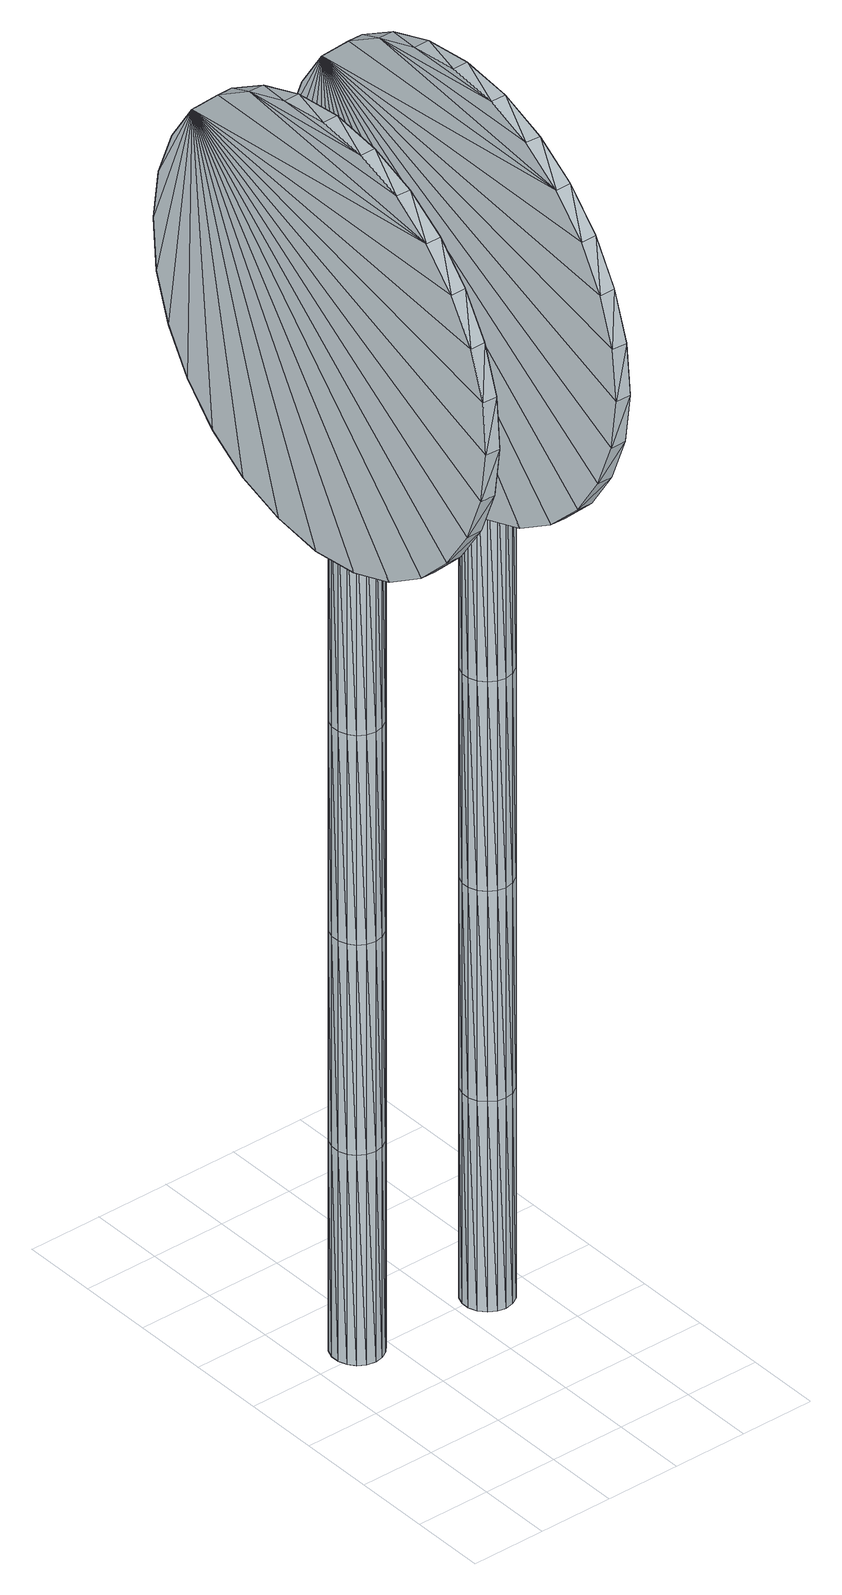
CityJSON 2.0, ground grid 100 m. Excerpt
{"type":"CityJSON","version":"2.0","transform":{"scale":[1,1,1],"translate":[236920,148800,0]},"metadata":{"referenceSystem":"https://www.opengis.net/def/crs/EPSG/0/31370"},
"CityObjects":{
"object1":{"type":"GenericCityObject","attributes":{"cluster":51,"mean_distance_to_centroid":0.218,"new_centroid_x":236875.49,"new_centroid_y":149190.88,"mean_distance_to_camera":5.86,"H1":0,"H2":0,"Z_final":108.01,"cluster2":-1,"proj_x":236877.33,"proj_y":149187.53,"id_line":38713,"bearing_l":241.22,"distance":3.82,"orientation":"right","G_obj":241.22},"geometry":[{"type":"MultiSurface","lod":"2","boundaries":[[[0,1,2]],[[2,1,3]],[[3,1,4]],[[4,1,5]],[[5,1,6]],[[1,7,6]],[[1,8,7]],[[1,9,8]],[[1,10,9]],[[1,11,10]],[[1,12,11]],[[1,13,12]],[[1,14,13]],[[15,14,1]],[[16,15,1]],[[17,16,1]],[[18,17,1]],[[0,18,1]],[[19,20,0]],[[19,0,2]],[[21,19,2]],[[21,2,3]],[[21,3,22]],[[22,3,4]],[[22,4,23]],[[23,4,5]],[[23,5,24]],[[24,5,6]],[[24,6,25]],[[25,6,7]],[[25,7,26]],[[26,7,8]],[[26,8,27]],[[8,9,27]],[[27,9,28]],[[9,10,28]],[[10,29,28]],[[10,11,29]],[[11,30,29]],[[11,12,30]],[[30,12,31]],[[31,12,13]],[[31,13,32]],[[32,13,14]],[[32,14,33]],[[33,14,15]],[[33,15,34]],[[34,15,16]],[[34,16,35]],[[35,16,17]],[[36,35,17]],[[18,36,17]],[[20,36,18]],[[20,18,0]],[[37,38,20]],[[37,20,19]],[[39,37,19]],[[21,39,19]],[[39,21,40]],[[40,21,22]],[[40,22,41]],[[41,22,23]],[[41,23,42]],[[42,23,24]],[[42,24,43]],[[43,24,25]],[[43,25,44]],[[44,25,26]],[[26,45,44]],[[26,27,45]],[[27,46,45]],[[27,28,46]],[[28,47,46]],[[28,29,47]],[[47,29,48]],[[29,30,48]],[[48,30,49]],[[49,30,31]],[[49,31,50]],[[50,31,32]],[[50,32,51]],[[51,32,33]],[[51,33,52]],[[52,33,34]],[[52,34,53]],[[53,34,35]],[[54,53,35]],[[54,35,36]],[[38,54,36]],[[38,36,20]],[[55,56,38]],[[55,38,37]],[[57,55,37]],[[57,37,39]],[[57,39,58]],[[58,39,40]],[[58,40,59]],[[59,40,41]],[[59,41,60]],[[60,41,42]],[[60,42,61]],[[61,42,43]],[[61,43,62]],[[62,43,44]],[[44,63,62]],[[44,45,63]],[[45,64,63]],[[45,46,64]],[[46,65,64]],[[46,47,65]],[[47,66,65]],[[47,48,66]],[[66,48,67]],[[67,48,49]],[[67,49,68]],[[68,49,50]],[[68,50,69]],[[69,50,51]],[[69,51,70]],[[70,51,52]],[[70,52,71]],[[71,52,53]],[[72,71,53]],[[72,53,54]],[[56,72,54]],[[56,54,38]],[[73,74,56]],[[73,56,55]],[[75,73,55]],[[75,55,57]],[[75,57,76]],[[76,57,58]],[[76,58,77]],[[77,58,59]],[[77,59,78]],[[78,59,60]],[[78,60,79]],[[79,60,61]],[[79,61,80]],[[80,61,62]],[[62,81,80]],[[62,63,81]],[[63,82,81]],[[63,64,82]],[[64,83,82]],[[64,65,83]],[[65,84,83]],[[65,66,84]],[[84,66,85]],[[85,66,67]],[[85,67,86]],[[86,67,68]],[[86,68,87]],[[87,68,69]],[[87,69,88]],[[88,69,70]],[[88,70,89]],[[89,70,71]],[[90,89,71]],[[90,71,72]],[[74,90,72]],[[74,72,56]],[[91,92,74]],[[91,74,73]],[[93,91,73]],[[93,73,75]],[[93,75,94]],[[94,75,76]],[[94,76,95]],[[95,76,77]],[[95,77,96]],[[96,77,78]],[[96,78,97]],[[97,78,79]],[[97,79,98]],[[98,79,80]],[[80,99,98]],[[80,81,99]],[[81,100,99]],[[81,82,100]],[[82,101,100]],[[82,83,101]],[[83,102,101]],[[83,84,102]],[[102,84,103]],[[103,84,85]],[[103,85,104]],[[104,85,86]],[[104,86,105]],[[105,86,87]],[[105,87,106]],[[106,87,88]],[[106,88,107]],[[107,88,89]],[[108,107,89]],[[108,89,90]],[[92,108,90]],[[92,90,74]],[[92,91,109]],[[91,93,109]],[[93,94,109]],[[94,95,109]],[[95,96,109]],[[109,96,97]],[[109,97,98]],[[109,98,99]],[[109,99,100]],[[109,100,101]],[[109,101,102]],[[109,102,103]],[[109,103,104]],[[105,109,104]],[[106,109,105]],[[107,109,106]],[[108,109,107]],[[92,109,108]],[[110,111,112]],[[113,112,114]],[[115,112,113]],[[116,112,115]],[[117,112,116]],[[118,112,117]],[[119,112,118]],[[120,112,119]],[[121,112,120]],[[122,112,121]],[[122,123,112]],[[123,110,112]],[[111,124,112]],[[124,125,112]],[[125,126,112]],[[126,127,112]],[[127,128,112]],[[128,129,112]],[[129,130,112]],[[130,131,112]],[[112,131,132]],[[131,133,132]],[[131,134,133]],[[133,134,135]],[[133,135,136]],[[135,137,136]],[[133,136,138]],[[136,139,138]],[[136,137,139]],[[137,140,139]],[[137,135,140]],[[135,141,140]],[[135,134,141]],[[134,142,141]],[[134,131,142]],[[131,143,142]],[[131,130,143]],[[143,130,144]],[[144,130,129]],[[144,129,145]],[[145,129,128]],[[145,128,146]],[[146,127,147]],[[147,127,126]],[[147,126,148]],[[148,126,125]],[[148,125,149]],[[149,125,124]],[[150,149,124]],[[150,124,111]],[[151,150,111]],[[151,111,110]],[[152,151,110]],[[152,110,123]],[[146,128,127]],[[153,123,122]],[[154,153,122]],[[154,122,121]],[[155,154,121]],[[155,121,120]],[[156,155,120]],[[156,120,119]],[[157,156,119]],[[157,119,118]],[[157,118,158]],[[158,118,117]],[[158,117,159]],[[153,152,123]],[[159,117,116]],[[159,116,160]],[[160,116,115]],[[160,115,161]],[[161,115,113]],[[161,113,162]],[[162,113,114]],[[162,114,163]],[[163,114,112]],[[163,112,164]],[[164,112,132]],[[132,165,164]],[[132,133,165]],[[133,138,165]],[[138,139,140]],[[161,162,163]],[[160,161,163]],[[159,160,163]],[[158,159,163]],[[157,158,163]],[[156,157,163]],[[155,156,163]],[[154,155,163]],[[153,154,163]],[[153,163,152]],[[152,163,151]],[[151,163,150]],[[150,163,149]],[[149,163,148]],[[148,163,147]],[[147,163,146]],[[146,163,145]],[[145,163,144]],[[144,163,143]],[[143,163,142]],[[163,164,142]],[[142,164,165]],[[142,165,141]],[[165,140,141]],[[165,138,140]],[[166,167,168]],[[168,167,169]],[[170,168,169]],[[170,169,171]],[[170,171,172]],[[172,171,173]],[[172,173,174]],[[174,173,175]],[[174,175,176]],[[176,175,177]],[[176,177,178]],[[178,177,179]],[[178,179,180]],[[180,179,181]],[[180,181,182]],[[182,181,183]],[[182,183,184]],[[184,183,185]],[[184,185,186]],[[186,185,187]],[[186,187,188]],[[188,187,189]],[[188,189,190]],[[190,189,191]],[[192,190,191]],[[192,191,193]],[[194,192,193]],[[194,193,195]],[[196,194,195]],[[196,195,197]],[[198,196,197]],[[198,197,199]],[[200,198,199]],[[200,199,201]],[[202,200,201]],[[202,201,203]],[[204,202,203]],[[204,203,205]],[[206,204,205]],[[206,205,207]],[[208,206,207]],[[208,207,209]],[[210,208,209]],[[210,209,211]],[[212,210,211]],[[212,211,213]],[[214,212,213]],[[214,213,215]],[[216,214,215]],[[216,215,217]],[[216,217,218]],[[218,217,219]],[[218,219,220]],[[220,219,221]],[[220,221,222]],[[222,221,223]],[[222,223,224]],[[224,223,225]],[[224,225,226]],[[226,225,227]],[[226,227,228]],[[228,227,229]],[[228,229,230]],[[230,229,231]],[[230,231,232]],[[232,231,233]],[[232,233,234]],[[234,233,235]],[[234,235,236]],[[236,235,237]],[[238,236,237]],[[238,237,239]],[[238,239,240]],[[240,239,241]],[[241,242,240]],[[241,243,242]],[[242,243,244]],[[244,243,245]],[[244,245,246]],[[246,245,247]],[[246,247,248]],[[248,247,249]],[[248,249,250]],[[250,249,251]],[[250,251,252]],[[252,251,253]],[[252,253,254]],[[254,253,255]],[[254,255,256]],[[256,255,257]],[[256,257,258]],[[258,257,259]],[[258,259,260]],[[260,259,261]],[[260,261,262]],[[262,261,263]],[[262,263,264]],[[264,263,265]],[[264,265,266]],[[266,265,267]],[[266,267,268]],[[268,267,269]],[[269,270,268]],[[269,271,270]],[[271,272,270]],[[271,273,272]],[[273,274,272]],[[273,275,274]],[[275,276,274]],[[275,277,276]],[[277,278,276]],[[277,279,278]],[[279,280,278]],[[279,281,280]],[[281,282,280]],[[281,283,282]],[[283,284,282]],[[283,285,284]],[[285,286,284]],[[285,287,286]],[[287,288,286]],[[287,289,288]],[[289,290,288]],[[289,291,290]],[[290,291,292]],[[292,291,293]],[[292,293,294]],[[294,293,295]],[[294,295,296]],[[296,295,297]],[[296,297,298]],[[298,297,299]],[[298,299,300]],[[300,299,301]],[[300,301,302]],[[302,301,303]],[[302,303,304]],[[304,303,305]],[[304,305,306]],[[306,305,307]],[[306,307,308]],[[308,307,309]],[[308,309,310]],[[310,309,311]],[[310,311,312]],[[312,311,313]],[[313,166,312]],[[313,167,166]],[[169,167,313]],[[169,313,171]],[[171,313,311]],[[173,171,311]],[[173,311,309]],[[175,173,309]],[[175,309,307]],[[177,175,307]],[[177,307,305]],[[179,177,305]],[[179,305,303]],[[181,179,303]],[[181,303,301]],[[183,181,301]],[[183,301,299]],[[183,299,297]],[[185,183,297]],[[185,297,295]],[[187,185,295]],[[187,295,293]],[[189,187,293]],[[189,293,291]],[[189,291,289]],[[189,289,287]],[[191,189,287]],[[191,287,285]],[[193,191,285]],[[195,193,285]],[[195,285,283]],[[197,195,283]],[[199,197,283]],[[201,199,283]],[[201,283,281]],[[203,201,281]],[[205,203,281]],[[205,281,279]],[[205,279,207]],[[207,279,209]],[[209,279,277]],[[209,277,211]],[[211,277,275]],[[211,275,213]],[[213,275,273]],[[213,273,215]],[[215,273,271]],[[215,271,217]],[[217,271,219]],[[219,271,269]],[[219,269,221]],[[221,269,267]],[[221,267,223]],[[223,267,265]],[[223,265,225]],[[225,265,263]],[[225,263,261]],[[225,261,227]],[[227,261,259]],[[227,259,229]],[[229,259,257]],[[229,257,255]],[[229,255,231]],[[231,255,253]],[[231,253,233]],[[233,253,251]],[[233,251,235]],[[251,249,235]],[[235,249,247]],[[235,247,237]],[[247,245,237]],[[237,245,243]],[[237,243,239]],[[239,243,241]],[[238,240,242]],[[168,312,166]],[[170,312,168]],[[170,310,312]],[[172,310,170]],[[172,308,310]],[[174,308,172]],[[174,306,308]],[[176,306,174]],[[176,304,306]],[[178,304,176]],[[178,302,304]],[[180,302,178]],[[180,300,302]],[[182,300,180]],[[182,298,300]],[[182,296,298]],[[184,296,182]],[[184,294,296]],[[186,294,184]],[[186,292,294]],[[188,292,186]],[[188,290,292]],[[188,288,290]],[[188,286,288]],[[190,286,188]],[[190,284,286]],[[192,284,190]],[[194,284,192]],[[194,282,284]],[[196,282,194]],[[198,282,196]],[[200,282,198]],[[200,280,282]],[[202,280,200]],[[204,280,202]],[[204,278,280]],[[204,206,278]],[[206,208,278]],[[208,276,278]],[[208,210,276]],[[210,274,276]],[[210,212,274]],[[212,272,274]],[[212,214,272]],[[214,270,272]],[[214,216,270]],[[216,218,270]],[[218,268,270]],[[218,220,268]],[[220,266,268]],[[220,222,266]],[[222,264,266]],[[222,224,264]],[[224,262,264]],[[224,260,262]],[[224,226,260]],[[226,258,260]],[[226,228,258]],[[228,256,258]],[[228,254,256]],[[228,230,254]],[[230,252,254]],[[230,232,252]],[[232,250,252]],[[232,234,250]],[[250,234,248]],[[234,246,248]],[[234,236,246]],[[246,236,244]],[[236,242,244]],[[236,238,242]],[[314,315,316]],[[316,315,317]],[[318,316,317]],[[318,317,319]],[[318,319,320]],[[320,319,321]],[[320,321,322]],[[322,321,323]],[[322,323,324]],[[324,323,325]],[[324,325,326]],[[326,325,327]],[[326,327,328]],[[328,327,329]],[[328,329,330]],[[330,329,331]],[[330,331,332]],[[332,331,333]],[[332,333,334]],[[334,333,335]],[[334,335,336]],[[336,335,337]],[[336,337,338]],[[338,337,339]],[[340,338,339]],[[340,339,341]],[[342,340,341]],[[342,341,343]],[[344,342,343]],[[344,343,345]],[[346,344,345]],[[346,345,347]],[[348,346,347]],[[348,347,349]],[[350,348,349]],[[350,349,351]],[[352,350,351]],[[352,351,353]],[[354,352,353]],[[354,353,355]],[[356,354,355]],[[356,355,357]],[[358,356,357]],[[358,357,359]],[[360,358,359]],[[360,359,361]],[[362,360,361]],[[362,361,363]],[[364,362,363]],[[364,363,365]],[[364,365,366]],[[366,365,367]],[[366,367,368]],[[368,367,369]],[[368,369,370]],[[370,369,371]],[[370,371,372]],[[372,371,373]],[[372,373,374]],[[374,373,375]],[[374,375,376]],[[376,375,377]],[[376,377,378]],[[378,377,379]],[[378,379,380]],[[380,379,381]],[[380,381,382]],[[382,381,383]],[[382,383,384]],[[384,383,385]],[[386,384,385]],[[386,385,387]],[[386,387,388]],[[388,387,389]],[[389,390,388]],[[389,391,390]],[[390,391,392]],[[392,391,393]],[[392,393,394]],[[394,393,395]],[[394,395,396]],[[396,395,397]],[[396,397,398]],[[398,397,399]],[[398,399,400]],[[400,399,401]],[[400,401,402]],[[402,401,403]],[[402,403,404]],[[404,403,405]],[[404,405,406]],[[406,405,407]],[[406,407,408]],[[408,407,409]],[[408,409,410]],[[410,409,411]],[[410,411,412]],[[412,411,413]],[[412,413,414]],[[414,413,415]],[[414,415,416]],[[416,415,417]],[[417,418,416]],[[417,419,418]],[[419,420,418]],[[419,421,420]],[[421,422,420]],[[421,423,422]],[[423,424,422]],[[423,425,424]],[[425,426,424]],[[425,427,426]],[[427,428,426]],[[427,429,428]],[[429,430,428]],[[429,431,430]],[[431,432,430]],[[431,433,432]],[[433,434,432]],[[433,435,434]],[[435,436,434]],[[435,437,436]],[[437,438,436]],[[437,439,438]],[[438,439,440]],[[440,439,441]],[[440,441,442]],[[442,441,443]],[[442,443,444]],[[444,443,445]],[[444,445,446]],[[446,445,447]],[[446,447,448]],[[448,447,449]],[[448,449,450]],[[450,449,451]],[[450,451,452]],[[452,451,453]],[[452,453,454]],[[454,453,455]],[[454,455,456]],[[456,455,457]],[[456,457,458]],[[458,457,459]],[[458,459,460]],[[460,459,461]],[[461,314,460]],[[461,315,314]],[[317,315,461]],[[317,461,319]],[[319,461,459]],[[321,319,459]],[[321,459,457]],[[323,321,457]],[[323,457,455]],[[325,323,455]],[[325,455,453]],[[327,325,453]],[[327,453,451]],[[329,327,451]],[[329,451,449]],[[331,329,449]],[[331,449,447]],[[331,447,445]],[[333,331,445]],[[333,445,443]],[[335,333,443]],[[335,443,441]],[[337,335,441]],[[337,441,439]],[[337,439,437]],[[337,437,435]],[[339,337,435]],[[339,435,433]],[[341,339,433]],[[343,341,433]],[[343,433,431]],[[345,343,431]],[[347,345,431]],[[349,347,431]],[[349,431,429]],[[351,349,429]],[[353,351,429]],[[353,429,427]],[[353,427,355]],[[355,427,357]],[[357,427,425]],[[357,425,359]],[[359,425,423]],[[359,423,361]],[[361,423,421]],[[361,421,363]],[[363,421,419]],[[363,419,365]],[[365,419,367]],[[367,419,417]],[[367,417,369]],[[369,417,415]],[[369,415,371]],[[371,415,413]],[[371,413,373]],[[373,413,411]],[[373,411,409]],[[373,409,375]],[[375,409,407]],[[375,407,377]],[[377,407,405]],[[377,405,403]],[[377,403,379]],[[379,403,401]],[[379,401,381]],[[381,401,399]],[[381,399,383]],[[399,397,383]],[[383,397,395]],[[383,395,385]],[[395,393,385]],[[385,393,391]],[[385,391,387]],[[387,391,389]],[[386,388,390]],[[316,460,314]],[[318,460,316]],[[318,458,460]],[[320,458,318]],[[320,456,458]],[[322,456,320]],[[322,454,456]],[[324,454,322]],[[324,452,454]],[[326,452,324]],[[326,450,452]],[[328,450,326]],[[328,448,450]],[[330,448,328]],[[330,446,448]],[[330,444,446]],[[332,444,330]],[[332,442,444]],[[334,442,332]],[[334,440,442]],[[336,440,334]],[[336,438,440]],[[336,436,438]],[[336,434,436]],[[338,434,336]],[[338,432,434]],[[340,432,338]],[[342,432,340]],[[342,430,432]],[[344,430,342]],[[346,430,344]],[[348,430,346]],[[348,428,430]],[[350,428,348]],[[352,428,350]],[[352,426,428]],[[352,354,426]],[[354,356,426]],[[356,424,426]],[[356,358,424]],[[358,422,424]],[[358,360,422]],[[360,420,422]],[[360,362,420]],[[362,418,420]],[[362,364,418]],[[364,366,418]],[[366,416,418]],[[366,368,416]],[[368,414,416]],[[368,370,414]],[[370,412,414]],[[370,372,412]],[[372,410,412]],[[372,408,410]],[[372,374,408]],[[374,406,408]],[[374,376,406]],[[376,404,406]],[[376,402,404]],[[376,378,402]],[[378,400,402]],[[378,380,400]],[[380,398,400]],[[380,382,398]],[[398,382,396]],[[382,394,396]],[[382,384,394]],[[394,384,392]],[[384,390,392]],[[384,386,390]]]}]},
"object2":{"type":"GenericCityObject","attributes":{"cluster":50,"mean_distance_to_centroid":0.0897,"new_centroid_x":237057.95,"new_centroid_y":149176.73,"mean_distance_to_camera":5.66,"H1":0,"H2":0,"Z_final":108.35,"cluster2":-1,"proj_x":237056.3,"proj_y":149180.38,"id_line":38738,"bearing_l":65.56,"distance":4,"orientation":"right","G_obj":65.56},"geometry":[{"type":"MultiSurface","lod":"2","boundaries":[[[462,463,464]],[[464,463,465]],[[465,463,466]],[[466,463,467]],[[467,463,468]],[[463,469,468]],[[463,470,469]],[[463,471,470]],[[463,472,471]],[[463,473,472]],[[463,474,473]],[[463,475,474]],[[463,476,475]],[[477,476,463]],[[478,477,463]],[[479,478,463]],[[480,479,463]],[[462,480,463]],[[481,482,462]],[[481,462,464]],[[483,481,464]],[[483,464,465]],[[483,465,484]],[[484,465,466]],[[484,466,485]],[[485,466,467]],[[485,467,486]],[[486,467,468]],[[486,468,487]],[[487,468,469]],[[487,469,488]],[[488,469,470]],[[488,470,489]],[[470,471,489]],[[489,471,490]],[[471,472,490]],[[472,491,490]],[[472,473,491]],[[473,492,491]],[[473,474,492]],[[492,474,493]],[[493,474,475]],[[493,475,494]],[[494,475,476]],[[494,476,495]],[[495,476,477]],[[495,477,496]],[[496,477,478]],[[496,478,497]],[[497,478,479]],[[498,497,479]],[[480,498,479]],[[482,498,480]],[[482,480,462]],[[499,500,482]],[[499,482,481]],[[501,499,481]],[[483,501,481]],[[501,483,502]],[[502,483,484]],[[502,484,503]],[[503,484,485]],[[503,485,504]],[[504,485,486]],[[504,486,505]],[[505,486,487]],[[505,487,506]],[[506,487,488]],[[488,507,506]],[[488,489,507]],[[489,508,507]],[[489,490,508]],[[490,509,508]],[[490,491,509]],[[509,491,510]],[[491,492,510]],[[510,492,511]],[[511,492,493]],[[511,493,512]],[[512,493,494]],[[512,494,513]],[[513,494,495]],[[513,495,514]],[[514,495,496]],[[514,496,515]],[[515,496,497]],[[516,515,497]],[[516,497,498]],[[500,516,498]],[[500,498,482]],[[517,518,500]],[[517,500,499]],[[519,517,499]],[[519,499,501]],[[519,501,520]],[[520,501,502]],[[520,502,521]],[[521,502,503]],[[521,503,522]],[[522,503,504]],[[522,504,523]],[[523,504,505]],[[523,505,524]],[[524,505,506]],[[506,525,524]],[[506,507,525]],[[507,526,525]],[[507,508,526]],[[508,527,526]],[[508,509,527]],[[509,528,527]],[[509,510,528]],[[528,510,529]],[[529,510,511]],[[529,511,530]],[[530,511,512]],[[530,512,531]],[[531,512,513]],[[531,513,532]],[[532,513,514]],[[532,514,533]],[[533,514,515]],[[534,533,515]],[[534,515,516]],[[518,534,516]],[[518,516,500]],[[535,536,518]],[[535,518,517]],[[537,535,517]],[[537,517,519]],[[537,519,538]],[[538,519,520]],[[538,520,539]],[[539,520,521]],[[539,521,540]],[[540,521,522]],[[540,522,541]],[[541,522,523]],[[541,523,542]],[[542,523,524]],[[524,543,542]],[[524,525,543]],[[525,544,543]],[[525,526,544]],[[526,545,544]],[[526,527,545]],[[527,546,545]],[[527,528,546]],[[546,528,547]],[[547,528,529]],[[547,529,548]],[[548,529,530]],[[548,530,549]],[[549,530,531]],[[549,531,550]],[[550,531,532]],[[550,532,551]],[[551,532,533]],[[552,551,533]],[[552,533,534]],[[536,552,534]],[[536,534,518]],[[553,554,536]],[[553,536,535]],[[555,553,535]],[[555,535,537]],[[555,537,556]],[[556,537,538]],[[556,538,557]],[[557,538,539]],[[557,539,558]],[[558,539,540]],[[558,540,559]],[[559,540,541]],[[559,541,560]],[[560,541,542]],[[542,561,560]],[[542,543,561]],[[543,562,561]],[[543,544,562]],[[544,563,562]],[[544,545,563]],[[545,564,563]],[[545,546,564]],[[564,546,565]],[[565,546,547]],[[565,547,566]],[[566,547,548]],[[566,548,567]],[[567,548,549]],[[567,549,568]],[[568,549,550]],[[568,550,569]],[[569,550,551]],[[570,569,551]],[[570,551,552]],[[554,570,552]],[[554,552,536]],[[554,553,571]],[[553,555,571]],[[555,556,571]],[[556,557,571]],[[557,558,571]],[[571,558,559]],[[571,559,560]],[[571,560,561]],[[571,561,562]],[[571,562,563]],[[571,563,564]],[[571,564,565]],[[571,565,566]],[[567,571,566]],[[568,571,567]],[[569,571,568]],[[570,571,569]],[[554,571,570]],[[572,573,574]],[[575,574,576]],[[577,574,575]],[[578,574,577]],[[579,574,578]],[[580,574,579]],[[581,574,580]],[[582,574,581]],[[583,574,582]],[[584,574,583]],[[584,585,574]],[[585,572,574]],[[573,586,574]],[[586,587,574]],[[587,588,574]],[[588,589,574]],[[589,590,574]],[[590,591,574]],[[591,592,574]],[[592,593,574]],[[574,593,594]],[[593,595,594]],[[593,596,595]],[[595,596,597]],[[595,597,598]],[[597,599,598]],[[595,598,600]],[[598,601,600]],[[598,599,601]],[[599,602,601]],[[599,597,602]],[[597,603,602]],[[597,596,603]],[[596,604,603]],[[596,593,604]],[[593,605,604]],[[593,592,605]],[[605,592,606]],[[606,592,591]],[[606,591,607]],[[607,591,590]],[[607,590,608]],[[608,589,609]],[[609,589,588]],[[609,588,610]],[[610,588,587]],[[610,587,611]],[[611,587,586]],[[612,611,586]],[[612,586,573]],[[613,612,573]],[[613,573,572]],[[614,613,572]],[[614,572,585]],[[608,590,589]],[[615,585,584]],[[616,615,584]],[[616,584,583]],[[617,616,583]],[[617,583,582]],[[618,617,582]],[[618,582,581]],[[619,618,581]],[[619,581,580]],[[619,580,620]],[[620,580,579]],[[620,579,621]],[[615,614,585]],[[621,579,578]],[[621,578,622]],[[622,578,577]],[[622,577,623]],[[623,577,575]],[[623,575,624]],[[624,575,576]],[[624,576,625]],[[625,576,574]],[[625,574,626]],[[626,574,594]],[[594,627,626]],[[594,595,627]],[[595,600,627]],[[600,601,602]],[[623,624,625]],[[622,623,625]],[[621,622,625]],[[620,621,625]],[[619,620,625]],[[618,619,625]],[[617,618,625]],[[616,617,625]],[[615,616,625]],[[615,625,614]],[[614,625,613]],[[613,625,612]],[[612,625,611]],[[611,625,610]],[[610,625,609]],[[609,625,608]],[[608,625,607]],[[607,625,606]],[[606,625,605]],[[605,625,604]],[[625,626,604]],[[604,626,627]],[[604,627,603]],[[627,602,603]],[[627,600,602]],[[628,629,630]],[[630,629,631]],[[632,630,631]],[[632,631,633]],[[632,633,634]],[[634,633,635]],[[634,635,636]],[[636,635,637]],[[636,637,638]],[[638,637,639]],[[638,639,640]],[[640,639,641]],[[640,641,642]],[[642,641,643]],[[642,643,644]],[[644,643,645]],[[644,645,646]],[[646,645,647]],[[646,647,648]],[[648,647,649]],[[648,649,650]],[[650,649,651]],[[650,651,652]],[[652,651,653]],[[654,652,653]],[[654,653,655]],[[656,654,655]],[[656,655,657]],[[658,656,657]],[[658,657,659]],[[660,658,659]],[[660,659,661]],[[662,660,661]],[[662,661,663]],[[664,662,663]],[[664,663,665]],[[666,664,665]],[[666,665,667]],[[668,666,667]],[[668,667,669]],[[670,668,669]],[[670,669,671]],[[672,670,671]],[[672,671,673]],[[674,672,673]],[[674,673,675]],[[676,674,675]],[[676,675,677]],[[678,676,677]],[[678,677,679]],[[678,679,680]],[[680,679,681]],[[680,681,682]],[[682,681,683]],[[682,683,684]],[[684,683,685]],[[684,685,686]],[[686,685,687]],[[686,687,688]],[[688,687,689]],[[688,689,690]],[[690,689,691]],[[690,691,692]],[[692,691,693]],[[692,693,694]],[[694,693,695]],[[694,695,696]],[[696,695,697]],[[696,697,698]],[[698,697,699]],[[698,699,700]],[[700,699,701]],[[702,700,701]],[[702,701,703]],[[702,703,704]],[[704,703,705]],[[705,706,704]],[[705,707,706]],[[706,707,708]],[[708,707,709]],[[708,709,710]],[[710,709,711]],[[710,711,712]],[[712,711,713]],[[712,713,714]],[[714,713,715]],[[714,715,716]],[[716,715,717]],[[716,717,718]],[[718,717,719]],[[718,719,720]],[[720,719,721]],[[720,721,722]],[[722,721,723]],[[722,723,724]],[[724,723,725]],[[724,725,726]],[[726,725,727]],[[726,727,728]],[[728,727,729]],[[728,729,730]],[[730,729,731]],[[730,731,732]],[[732,731,733]],[[733,734,732]],[[733,735,734]],[[735,736,734]],[[735,737,736]],[[737,738,736]],[[737,739,738]],[[739,740,738]],[[739,741,740]],[[741,742,740]],[[741,743,742]],[[743,744,742]],[[743,745,744]],[[745,746,744]],[[745,747,746]],[[747,748,746]],[[747,749,748]],[[749,750,748]],[[749,751,750]],[[751,752,750]],[[751,753,752]],[[753,754,752]],[[753,755,754]],[[754,755,756]],[[756,755,757]],[[756,757,758]],[[758,757,759]],[[758,759,760]],[[760,759,761]],[[760,761,762]],[[762,761,763]],[[762,763,764]],[[764,763,765]],[[764,765,766]],[[766,765,767]],[[766,767,768]],[[768,767,769]],[[768,769,770]],[[770,769,771]],[[770,771,772]],[[772,771,773]],[[772,773,774]],[[774,773,775]],[[774,775,776]],[[776,775,777]],[[777,628,776]],[[777,629,628]],[[631,629,777]],[[631,777,633]],[[633,777,775]],[[635,633,775]],[[635,775,773]],[[637,635,773]],[[637,773,771]],[[639,637,771]],[[639,771,769]],[[641,639,769]],[[641,769,767]],[[643,641,767]],[[643,767,765]],[[645,643,765]],[[645,765,763]],[[645,763,761]],[[647,645,761]],[[647,761,759]],[[649,647,759]],[[649,759,757]],[[651,649,757]],[[651,757,755]],[[651,755,753]],[[651,753,751]],[[653,651,751]],[[653,751,749]],[[655,653,749]],[[657,655,749]],[[657,749,747]],[[659,657,747]],[[661,659,747]],[[663,661,747]],[[663,747,745]],[[665,663,745]],[[667,665,745]],[[667,745,743]],[[667,743,669]],[[669,743,671]],[[671,743,741]],[[671,741,673]],[[673,741,739]],[[673,739,675]],[[675,739,737]],[[675,737,677]],[[677,737,735]],[[677,735,679]],[[679,735,681]],[[681,735,733]],[[681,733,683]],[[683,733,685]],[[685,733,731]],[[685,731,687]],[[687,731,729]],[[687,729,689]],[[689,729,727]],[[689,727,725]],[[689,725,691]],[[691,725,723]],[[691,723,693]],[[693,723,721]],[[693,721,719]],[[693,719,695]],[[695,719,717]],[[695,717,697]],[[697,717,715]],[[697,715,699]],[[715,713,699]],[[699,713,711]],[[699,711,701]],[[711,709,701]],[[701,709,707]],[[701,707,703]],[[703,707,705]],[[702,704,706]],[[630,776,628]],[[632,776,630]],[[632,774,776]],[[634,774,632]],[[634,772,774]],[[636,772,634]],[[636,770,772]],[[638,770,636]],[[638,768,770]],[[640,768,638]],[[640,766,768]],[[642,766,640]],[[642,764,766]],[[644,764,642]],[[644,762,764]],[[644,760,762]],[[646,760,644]],[[646,758,760]],[[648,758,646]],[[648,756,758]],[[650,756,648]],[[650,754,756]],[[650,752,754]],[[650,750,752]],[[652,750,650]],[[652,748,750]],[[654,748,652]],[[656,748,654]],[[656,746,748]],[[658,746,656]],[[660,746,658]],[[662,746,660]],[[662,744,746]],[[664,744,662]],[[666,744,664]],[[666,742,744]],[[666,668,742]],[[668,670,742]],[[670,740,742]],[[670,672,740]],[[672,738,740]],[[672,674,738]],[[674,736,738]],[[674,676,736]],[[676,734,736]],[[676,678,734]],[[678,680,734]],[[680,732,734]],[[680,682,732]],[[682,684,732]],[[684,730,732]],[[684,686,730]],[[686,728,730]],[[686,688,728]],[[688,726,728]],[[688,724,726]],[[688,690,724]],[[690,722,724]],[[690,692,722]],[[692,720,722]],[[692,718,720]],[[692,694,718]],[[694,716,718]],[[694,696,716]],[[696,714,716]],[[696,698,714]],[[714,698,712]],[[698,710,712]],[[698,700,710]],[[710,700,708]],[[700,706,708]],[[700,702,706]],[[778,779,780]],[[780,779,781]],[[782,780,781]],[[782,781,783]],[[782,783,784]],[[784,783,785]],[[784,785,786]],[[786,785,787]],[[786,787,788]],[[788,787,789]],[[788,789,790]],[[790,789,791]],[[790,791,792]],[[792,791,793]],[[792,793,794]],[[794,793,795]],[[794,795,796]],[[796,795,797]],[[796,797,798]],[[798,797,799]],[[798,799,800]],[[800,799,801]],[[800,801,802]],[[802,801,803]],[[804,802,803]],[[804,803,805]],[[806,804,805]],[[806,805,807]],[[808,806,807]],[[808,807,809]],[[810,808,809]],[[810,809,811]],[[812,810,811]],[[812,811,813]],[[814,812,813]],[[814,813,815]],[[816,814,815]],[[816,815,817]],[[818,816,817]],[[818,817,819]],[[820,818,819]],[[820,819,821]],[[822,820,821]],[[822,821,823]],[[824,822,823]],[[824,823,825]],[[826,824,825]],[[826,825,827]],[[828,826,827]],[[828,827,829]],[[828,829,830]],[[830,829,831]],[[830,831,832]],[[832,831,833]],[[832,833,834]],[[834,833,835]],[[834,835,836]],[[836,835,837]],[[836,837,838]],[[838,837,839]],[[838,839,840]],[[840,839,841]],[[840,841,842]],[[842,841,843]],[[842,843,844]],[[844,843,845]],[[844,845,846]],[[846,845,847]],[[846,847,848]],[[848,847,849]],[[848,849,850]],[[850,849,851]],[[852,850,851]],[[852,851,853]],[[852,853,854]],[[854,853,855]],[[855,856,854]],[[855,857,856]],[[856,857,858]],[[858,857,859]],[[858,859,860]],[[860,859,861]],[[860,861,862]],[[862,861,863]],[[862,863,864]],[[864,863,865]],[[864,865,866]],[[866,865,867]],[[866,867,868]],[[868,867,869]],[[868,869,870]],[[870,869,871]],[[870,871,872]],[[872,871,873]],[[872,873,874]],[[874,873,875]],[[874,875,876]],[[876,875,877]],[[876,877,878]],[[878,877,879]],[[878,879,880]],[[880,879,881]],[[880,881,882]],[[882,881,883]],[[883,884,882]],[[883,885,884]],[[885,886,884]],[[885,887,886]],[[887,888,886]],[[887,889,888]],[[889,890,888]],[[889,891,890]],[[891,892,890]],[[891,893,892]],[[893,894,892]],[[893,895,894]],[[895,896,894]],[[895,897,896]],[[897,898,896]],[[897,899,898]],[[899,900,898]],[[899,901,900]],[[901,902,900]],[[901,903,902]],[[903,904,902]],[[903,905,904]],[[904,905,906]],[[906,905,907]],[[906,907,908]],[[908,907,909]],[[908,909,910]],[[910,909,911]],[[910,911,912]],[[912,911,913]],[[912,913,914]],[[914,913,915]],[[914,915,916]],[[916,915,917]],[[916,917,918]],[[918,917,919]],[[918,919,920]],[[920,919,921]],[[920,921,922]],[[922,921,923]],[[922,923,924]],[[924,923,925]],[[924,925,926]],[[926,925,927]],[[927,778,926]],[[927,779,778]],[[781,779,927]],[[781,927,783]],[[783,927,925]],[[785,783,925]],[[785,925,923]],[[787,785,923]],[[787,923,921]],[[789,787,921]],[[789,921,919]],[[791,789,919]],[[791,919,917]],[[793,791,917]],[[793,917,915]],[[795,793,915]],[[795,915,913]],[[795,913,911]],[[797,795,911]],[[797,911,909]],[[799,797,909]],[[799,909,907]],[[801,799,907]],[[801,907,905]],[[801,905,903]],[[801,903,901]],[[803,801,901]],[[803,901,899]],[[805,803,899]],[[807,805,899]],[[807,899,897]],[[809,807,897]],[[811,809,897]],[[813,811,897]],[[813,897,895]],[[815,813,895]],[[817,815,895]],[[817,895,893]],[[817,893,819]],[[819,893,821]],[[821,893,891]],[[821,891,823]],[[823,891,889]],[[823,889,825]],[[825,889,887]],[[825,887,827]],[[827,887,885]],[[827,885,829]],[[829,885,831]],[[831,885,883]],[[831,883,833]],[[833,883,835]],[[835,883,881]],[[835,881,837]],[[837,881,879]],[[837,879,839]],[[839,879,877]],[[839,877,875]],[[839,875,841]],[[841,875,873]],[[841,873,843]],[[843,873,871]],[[843,871,869]],[[843,869,845]],[[845,869,867]],[[845,867,847]],[[847,867,865]],[[847,865,849]],[[865,863,849]],[[849,863,861]],[[849,861,851]],[[861,859,851]],[[851,859,857]],[[851,857,853]],[[853,857,855]],[[852,854,856]],[[780,926,778]],[[782,926,780]],[[782,924,926]],[[784,924,782]],[[784,922,924]],[[786,922,784]],[[786,920,922]],[[788,920,786]],[[788,918,920]],[[790,918,788]],[[790,916,918]],[[792,916,790]],[[792,914,916]],[[794,914,792]],[[794,912,914]],[[794,910,912]],[[796,910,794]],[[796,908,910]],[[798,908,796]],[[798,906,908]],[[800,906,798]],[[800,904,906]],[[800,902,904]],[[800,900,902]],[[802,900,800]],[[802,898,900]],[[804,898,802]],[[806,898,804]],[[806,896,898]],[[808,896,806]],[[810,896,808]],[[812,896,810]],[[812,894,896]],[[814,894,812]],[[816,894,814]],[[816,892,894]],[[816,818,892]],[[818,820,892]],[[820,890,892]],[[820,822,890]],[[822,888,890]],[[822,824,888]],[[824,886,888]],[[824,826,886]],[[826,884,886]],[[826,828,884]],[[828,830,884]],[[830,882,884]],[[830,832,882]],[[832,834,882]],[[834,880,882]],[[834,836,880]],[[836,878,880]],[[836,838,878]],[[838,876,878]],[[838,874,876]],[[838,840,874]],[[840,872,874]],[[840,842,872]],[[842,870,872]],[[842,868,870]],[[842,844,868]],[[844,866,868]],[[844,846,866]],[[846,864,866]],[[846,848,864]],[[864,848,862]],[[848,860,862]],[[848,850,860]],[[860,850,858]],[[850,856,858]],[[850,852,856]]]}]}
},
"vertices":[
[65,345,2],[65,312,2],[76,343,2],[86,337,2],[94,329,2],[98,318,2],[98,306,2],[94,295,2],[86,286,2],[76,280,2],[65,278,2],[53,280,2],[43,286,2],[36,295,2],[32,306,2],[32,318,2],[36,329,2],[43,337,2],[53,343,2],[76,343,300],[65,345,300],[86,337,300],[94,329,300],[98,318,300],[98,306,300],[94,295,300],[86,286,300],[76,280,300],[65,278,300],[53,280,300],[43,286,300],[36,295,300],[32,306,300],[32,318,300],[36,329,300],[43,337,300],[53,343,300],[76,343,598],[65,345,598],[86,337,598],[94,329,598],[98,318,598],[98,306,598],[94,295,598],[86,286,598],[76,280,598],[65,278,598],[53,280,598],[43,286,598],[36,295,598],[32,306,598],[32,318,598],[36,329,598],[43,337,598],[53,343,598],[76,343,895],[65,345,895],[86,337,895],[94,329,895],[98,318,895],[98,306,895],[94,295,895],[86,286,895],[76,280,895],[65,278,895],[53,280,895],[43,286,895],[36,295,895],[32,306,895],[32,318,895],[36,329,895],[43,337,895],[53,343,895],[76,343,1193],[65,345,1193],[86,337,1193],[94,329,1193],[98,318,1193],[98,306,1193],[94,295,1193],[86,286,1193],[76,280,1193],[65,278,1193],[53,280,1193],[43,286,1193],[36,295,1193],[32,306,1193],[32,318,1193],[36,329,1193],[43,337,1193],[53,343,1193],[76,343,1491],[65,345,1491],[86,337,1491],[94,329,1491],[98,318,1491],[98,306,1491],[94,295,1491],[86,286,1491],[76,280,1491],[65,278,1491],[53,280,1491],[43,286,1491],[36,295,1491],[32,306,1491],[32,318,1491],[36,329,1491],[43,337,1491],[53,343,1491],[65,312,1491],[29,185,1185],[30,129,1221],[39,554,1645],[37,612,1525],[38,589,1589],[36,620,1456],[34,612,1387],[33,589,1324],[32,554,1268],[31,507,1221],[30,451,1185],[30,387,1162],[29,318,1154],[29,249,1162],[30,83,1268],[31,47,1324],[32,24,1387],[33,16,1456],[35,24,1525],[36,47,1589],[37,83,1645],[38,129,1692],[39,507,1692],[40,451,1727],[39,185,1727],[39,249,1750],[40,387,1750],[40,318,1758],[19,387,1750],[19,318,1758],[18,249,1750],[18,185,1728],[17,129,1692],[16,83,1645],[15,47,1589],[14,24,1526],[12,16,1457],[11,24,1387],[10,47,1324],[9,83,1268],[9,129,1221],[8,185,1185],[8,249,1163],[8,318,1155],[9,387,1163],[9,451,1185],[10,507,1221],[11,554,1268],[12,589,1324],[13,612,1387],[15,620,1457],[16,612,1526],[17,589,1589],[18,554,1645],[18,507,1692],[19,451,1728],[22,422,1304],[22,422,1265],[55,421,1304],[55,421,1265],[55,402,1304],[55,402,1265],[77,394,1304],[77,394,1265],[80,393,1304],[80,393,1265],[84,391,1304],[84,391,1265],[87,390,1304],[87,390,1265],[91,388,1304],[91,388,1265],[94,386,1304],[94,386,1265],[97,384,1304],[97,384,1265],[100,381,1304],[100,381,1265],[110,374,1304],[110,374,1265],[113,372,1304],[113,372,1265],[115,369,1304],[115,369,1265],[117,366,1304],[117,366,1265],[119,363,1304],[119,363,1265],[120,359,1304],[120,359,1265],[121,356,1304],[121,356,1265],[121,352,1304],[121,352,1265],[120,317,1304],[120,317,1265],[118,298,1304],[118,298,1265],[117,294,1304],[117,294,1265],[115,289,1304],[115,289,1265],[113,284,1304],[113,284,1265],[110,280,1304],[110,280,1265],[107,276,1304],[107,276,1265],[103,273,1304],[103,273,1265],[99,270,1304],[99,270,1265],[94,267,1304],[94,267,1265],[89,265,1304],[89,265,1265],[84,263,1304],[84,263,1265],[79,262,1304],[79,262,1265],[74,261,1304],[74,261,1265],[69,260,1304],[69,260,1265],[64,260,1304],[64,260,1265],[52,260,1304],[52,260,1265],[50,235,1304],[50,235,1265],[21,233,1304],[21,233,1265],[22,265,1304],[22,265,1265],[42,279,1304],[42,279,1265],[58,278,1304],[58,278,1265],[61,278,1304],[61,278,1265],[65,278,1304],[65,278,1265],[68,278,1304],[68,278,1265],[71,278,1304],[71,278,1265],[75,279,1304],[75,279,1265],[78,280,1304],[78,280,1265],[81,281,1304],[81,281,1265],[82,281,1304],[82,281,1265],[84,282,1304],[84,282,1265],[87,283,1304],[87,283,1265],[89,285,1304],[89,285,1265],[91,288,1304],[91,288,1265],[93,290,1304],[93,290,1265],[94,293,1304],[94,293,1265],[94,296,1304],[94,296,1265],[96,315,1304],[96,315,1265],[96,352,1304],[96,352,1265],[96,355,1304],[96,355,1265],[95,357,1304],[95,357,1265],[94,359,1304],[94,359,1265],[93,361,1304],[93,361,1265],[92,362,1304],[92,362,1265],[90,364,1304],[90,364,1265],[88,365,1304],[88,365,1265],[86,366,1304],[86,366,1265],[84,367,1304],[84,367,1265],[81,368,1304],[81,368,1265],[79,369,1304],[79,369,1265],[77,370,1304],[77,370,1265],[74,371,1304],[74,371,1265],[72,371,1304],[72,371,1265],[51,375,1304],[51,375,1265],[27,389,1304],[27,389,1265],[30,422,1473],[30,422,1434],[63,421,1473],[63,421,1434],[63,402,1473],[63,402,1434],[85,394,1473],[85,394,1434],[88,393,1473],[88,393,1434],[92,391,1473],[92,391,1434],[95,390,1473],[95,390,1434],[99,388,1473],[99,388,1434],[102,386,1473],[102,386,1434],[105,384,1473],[105,384,1434],[108,381,1473],[108,381,1434],[118,374,1473],[118,374,1434],[121,372,1473],[121,372,1434],[123,369,1473],[123,369,1434],[125,366,1473],[125,366,1434],[127,363,1473],[127,363,1434],[128,359,1473],[128,359,1434],[129,356,1473],[129,356,1434],[129,352,1473],[129,352,1434],[128,317,1473],[128,317,1434],[126,298,1473],[126,298,1434],[125,294,1473],[125,294,1434],[123,289,1473],[123,289,1434],[121,284,1473],[121,284,1434],[118,280,1473],[118,280,1434],[115,276,1473],[115,276,1434],[111,273,1473],[111,273,1434],[107,270,1473],[107,270,1434],[102,267,1473],[102,267,1434],[97,265,1473],[97,265,1434],[92,263,1473],[92,263,1434],[87,262,1473],[87,262,1434],[82,261,1473],[82,261,1434],[77,260,1473],[77,260,1434],[72,260,1473],[72,260,1434],[60,260,1473],[60,260,1434],[58,235,1473],[58,235,1434],[29,233,1473],[29,233,1434],[30,265,1473],[30,265,1434],[50,279,1473],[50,279,1434],[66,278,1473],[66,278,1434],[69,278,1473],[69,278,1434],[73,278,1473],[73,278,1434],[76,278,1473],[76,278,1434],[80,278,1473],[80,278,1434],[83,279,1473],[83,279,1434],[86,280,1473],[86,280,1434],[89,281,1473],[89,281,1434],[90,281,1473],[90,281,1434],[93,282,1473],[93,282,1434],[95,283,1473],[95,283,1434],[97,285,1473],[97,285,1434],[99,288,1473],[99,288,1434],[101,290,1473],[101,290,1434],[102,293,1473],[102,293,1434],[102,296,1473],[102,296,1434],[105,315,1473],[105,315,1434],[104,352,1473],[104,352,1434],[104,355,1473],[104,355,1434],[103,357,1473],[103,357,1434],[103,359,1473],[103,359,1434],[101,361,1473],[101,361,1434],[100,362,1473],[100,362,1434],[98,364,1473],[98,364,1434],[96,365,1473],[96,365,1434],[94,366,1473],[94,366,1434],[92,367,1473],[92,367,1434],[89,368,1473],[89,368,1434],[87,369,1473],[87,369,1434],[85,370,1473],[85,370,1434],[82,371,1473],[82,371,1434],[80,371,1473],[80,371,1434],[59,375,1473],[59,375,1434],[35,389,1473],[35,389,1434],
[247,331,2],[247,298,2],[259,329,2],[269,323,2],[276,314,2],[280,303,2],[280,292,2],[276,281,2],[269,272,2],[259,266,2],[247,264,2],[236,266,2],[226,272,2],[218,281,2],[214,292,2],[214,303,2],[218,314,2],[226,323,2],[236,329,2],[259,329,300],[247,331,300],[269,323,300],[276,314,300],[280,303,300],[280,292,300],[276,281,300],[269,272,300],[259,266,300],[247,264,300],[236,266,300],[226,272,300],[218,281,300],[214,292,300],[214,303,300],[218,314,300],[226,323,300],[236,329,300],[259,329,598],[247,331,598],[269,323,598],[276,314,598],[280,303,598],[280,292,598],[276,281,598],[269,272,598],[259,266,598],[247,264,598],[236,266,598],[226,272,598],[218,281,598],[214,292,598],[214,303,598],[218,314,598],[226,323,598],[236,329,598],[259,329,895],[247,331,895],[269,323,895],[276,314,895],[280,303,895],[280,292,895],[276,281,895],[269,272,895],[259,266,895],[247,264,895],[236,266,895],[226,272,895],[218,281,895],[214,292,895],[214,303,895],[218,314,895],[226,323,895],[236,329,895],[259,329,1193],[247,331,1193],[269,323,1193],[276,314,1193],[280,303,1193],[280,292,1193],[276,281,1193],[269,272,1193],[259,266,1193],[247,264,1193],[236,266,1193],[226,272,1193],[218,281,1193],[214,292,1193],[214,303,1193],[218,314,1193],[226,323,1193],[236,329,1193],[259,329,1491],[247,331,1491],[269,323,1491],[276,314,1491],[280,303,1491],[280,292,1491],[276,281,1491],[269,272,1491],[259,266,1491],[247,264,1491],[236,266,1491],[226,272,1491],[218,281,1491],[214,292,1491],[214,303,1491],[218,314,1491],[226,323,1491],[236,329,1491],[247,298,1491],[212,171,1185],[212,115,1221],[221,539,1645],[219,598,1525],[220,575,1589],[218,606,1456],[217,598,1387],[216,575,1324],[214,539,1268],[213,493,1221],[213,437,1185],[212,373,1162],[212,304,1154],[212,235,1162],[213,68,1268],[214,33,1324],[215,10,1387],[216,2,1456],[217,10,1525],[218,33,1589],[219,68,1645],[220,115,1692],[222,493,1692],[222,437,1727],[221,171,1727],[222,235,1750],[222,373,1750],[222,304,1758],[201,373,1750],[201,304,1758],[201,235,1750],[200,171,1728],[199,115,1692],[198,68,1645],[197,33,1589],[196,10,1526],[195,2,1457],[194,10,1387],[193,33,1324],[192,68,1268],[191,115,1221],[191,171,1185],[191,235,1163],[191,304,1155],[191,373,1163],[192,437,1185],[193,493,1221],[194,540,1268],[195,575,1324],[196,598,1387],[197,606,1457],[198,598,1526],[199,575,1589],[200,540,1645],[201,493,1692],[201,437,1728],[204,408,1304],[204,408,1265],[238,407,1304],[238,407,1265],[237,388,1304],[237,388,1265],[259,380,1304],[259,380,1265],[263,379,1304],[263,379,1265],[266,377,1304],[266,377,1265],[270,375,1304],[270,375,1265],[273,374,1304],[273,374,1265],[276,372,1304],[276,372,1265],[280,369,1304],[280,369,1265],[283,367,1304],[283,367,1265],[293,360,1304],[293,360,1265],[295,357,1304],[295,357,1265],[298,355,1304],[298,355,1265],[300,352,1304],[300,352,1265],[301,349,1304],[301,349,1265],[302,345,1304],[302,345,1265],[303,342,1304],[303,342,1265],[303,338,1304],[303,338,1265],[303,303,1304],[303,303,1265],[300,284,1304],[300,284,1265],[299,279,1304],[299,279,1265],[298,275,1304],[298,275,1265],[295,270,1304],[295,270,1265],[293,266,1304],[293,266,1265],[289,262,1304],[289,262,1265],[286,259,1304],[286,259,1265],[282,256,1304],[282,256,1265],[281,256,1304],[281,256,1265],[277,253,1304],[277,253,1265],[272,251,1304],[272,251,1265],[267,249,1304],[267,249,1265],[262,248,1304],[262,248,1265],[257,247,1304],[257,247,1265],[251,246,1304],[251,246,1265],[246,246,1304],[246,246,1265],[234,246,1304],[234,246,1265],[232,221,1304],[232,221,1265],[203,219,1304],[203,219,1265],[204,250,1304],[204,250,1265],[224,265,1304],[224,265,1265],[240,264,1304],[240,264,1265],[244,263,1304],[244,263,1265],[247,264,1304],[247,264,1265],[251,264,1304],[251,264,1265],[254,264,1304],[254,264,1265],[257,265,1304],[257,265,1265],[261,266,1304],[261,266,1265],[264,266,1304],[264,266,1265],[264,267,1304],[264,267,1265],[267,268,1304],[267,268,1265],[269,269,1304],[269,269,1265],[272,271,1304],[272,271,1265],[274,273,1304],[274,273,1265],[275,276,1304],[275,276,1265],[276,279,1304],[276,279,1265],[277,282,1304],[277,282,1265],[279,301,1304],[279,301,1265],[279,338,1304],[279,338,1265],[278,340,1304],[278,340,1265],[278,343,1304],[278,343,1265],[277,345,1304],[277,345,1265],[276,347,1304],[276,347,1265],[274,348,1304],[274,348,1265],[273,350,1304],[273,350,1265],[271,351,1304],[271,351,1265],[268,352,1304],[268,352,1265],[266,353,1304],[266,353,1265],[264,354,1304],[264,354,1265],[262,355,1304],[262,355,1265],[259,356,1304],[259,356,1265],[257,356,1304],[257,356,1265],[254,357,1304],[254,357,1265],[234,361,1304],[234,361,1265],[210,374,1304],[210,374,1265],[212,408,1473],[212,408,1434],[246,407,1473],[246,407,1434],[245,388,1473],[245,388,1434],[267,380,1473],[267,380,1434],[271,379,1473],[271,379,1434],[274,377,1473],[274,377,1434],[278,375,1473],[278,375,1434],[281,374,1473],[281,374,1434],[284,372,1473],[284,372,1434],[288,369,1473],[288,369,1434],[291,367,1473],[291,367,1434],[301,360,1473],[301,360,1434],[303,357,1473],[303,357,1434],[306,355,1473],[306,355,1434],[308,352,1473],[308,352,1434],[309,349,1473],[309,349,1434],[310,345,1473],[310,345,1434],[311,342,1473],[311,342,1434],[311,338,1473],[311,338,1434],[311,303,1473],[311,303,1434],[308,284,1473],[308,284,1434],[307,279,1473],[307,279,1434],[306,275,1473],[306,275,1434],[303,270,1473],[303,270,1434],[301,266,1473],[301,266,1434],[297,262,1473],[297,262,1434],[294,259,1473],[294,259,1434],[290,256,1473],[290,256,1434],[289,256,1473],[289,256,1434],[285,253,1473],[285,253,1434],[280,251,1473],[280,251,1434],[275,249,1473],[275,249,1434],[270,248,1473],[270,248,1434],[265,247,1473],[265,247,1434],[260,246,1473],[260,246,1434],[254,246,1473],[254,246,1434],[242,246,1473],[242,246,1434],[240,221,1473],[240,221,1434],[211,219,1473],[211,219,1434],[212,250,1473],[212,250,1434],[232,265,1473],[232,265,1434],[249,264,1473],[249,264,1434],[252,263,1473],[252,263,1434],[255,264,1473],[255,264,1434],[259,264,1473],[259,264,1434],[262,264,1473],[262,264,1434],[265,265,1473],[265,265,1434],[269,266,1473],[269,266,1434],[272,266,1473],[272,266,1434],[272,267,1473],[272,267,1434],[275,268,1473],[275,268,1434],[278,269,1473],[278,269,1434],[280,271,1473],[280,271,1434],[282,273,1473],[282,273,1434],[283,276,1473],[283,276,1434],[284,279,1473],[284,279,1434],[285,282,1473],[285,282,1434],[287,301,1473],[287,301,1434],[287,338,1473],[287,338,1434],[286,340,1473],[286,340,1434],[286,343,1473],[286,343,1434],[285,345,1473],[285,345,1434],[284,347,1473],[284,347,1434],[282,348,1473],[282,348,1434],[281,350,1473],[281,350,1434],[279,351,1473],[279,351,1434],[276,352,1473],[276,352,1434],[274,353,1473],[274,353,1434],[272,354,1473],[272,354,1434],[270,355,1473],[270,355,1434],[267,356,1473],[267,356,1434],[265,356,1473],[265,356,1434],[262,357,1473],[262,357,1434],[242,361,1473],[242,361,1434],[218,374,1473],[218,374,1434]
]}
